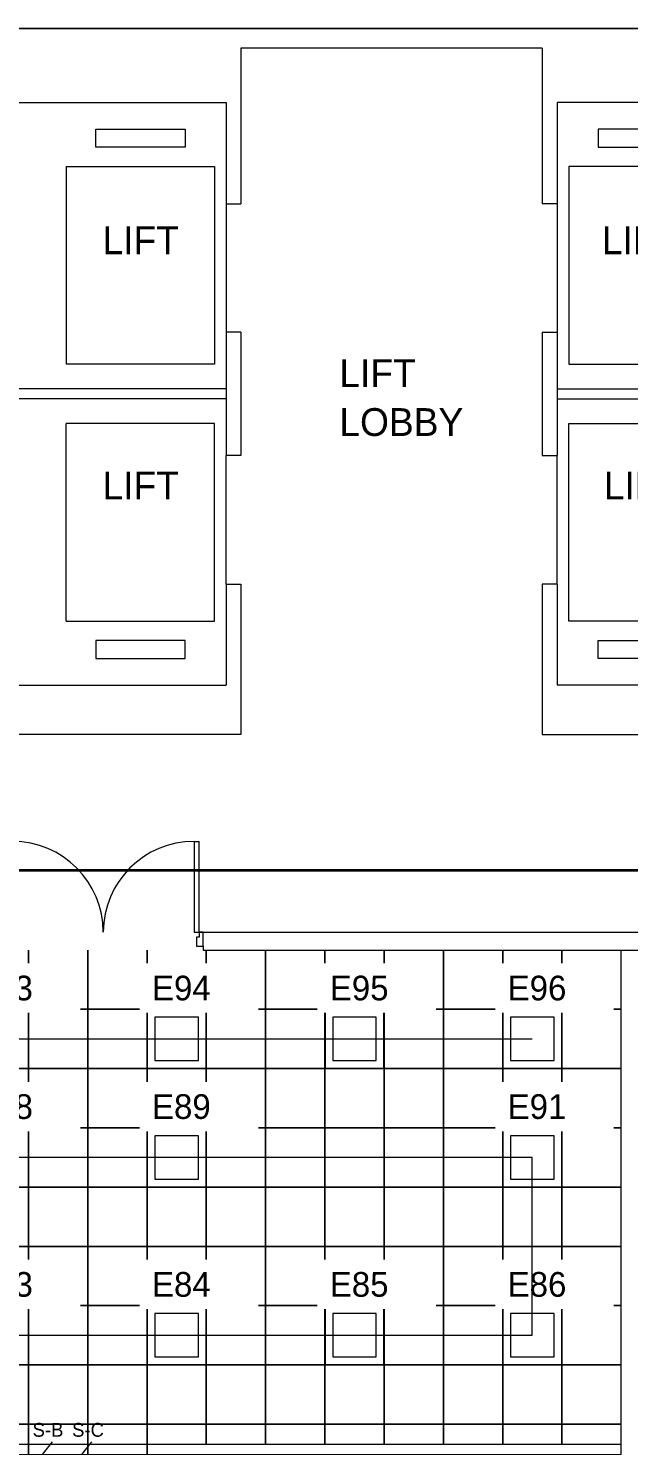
# Model space of a CAD drawing. Header units: millimetres. Extents: x 6000 to 109346, y -40506 to 46154.
# Drawn here: x 73807 to 79883, y 31578 to 45926 of the extents above; entities that cross this region are included whole.
import ezdxf

# ---------------------------------------------------------------- set-up
doc = ezdxf.new("R2010")
doc.units = ezdxf.units.MM
doc.layers.add('ARCH', color=7, linetype='Continuous', lineweight=5, true_color=0xa0a0a0)
doc.layers.add('Ceiling Grid', color=7, linetype='Continuous', lineweight=5, true_color=0xd2d2d2)
for name, color, linetype in [('E-INCOMING-WORK', 30, 'Continuous'), ('E-LIGHT-CONTROLS', 6, 'Continuous'), ('E-LIGHT-ROUTE-E', 5, 'Continuous'), ('E-NE-TEST', 7, 'Continuous')]:
    doc.layers.add(name, color=color, linetype=linetype)

msp = doc.modelspace()

# ---------------------------------------------------------------- linework, layer by layer
at = {"layer": 'ARCH', "lineweight": 15}
for p, q in [((95209.3, 45925.6), (64345.9, 45925.6)), ((64345.9, 45925.6), (109345.9, 45925.6)), ((79808.4, 31488.1), (79808.4, 36595.6))]:
    msp.add_line(p, q, dxfattribs=at)
at = {"layer": 'ARCH', "linetype": 'ByBlock', "lineweight": 9}
for p, q in [((75959.3, 45725.6), (75959.3, 44150.6)), ((79009.3, 45725.6), (75959.3, 45725.6)), ((79009.3, 45725.6), (79009.3, 44150.6)), ((73709.3, 45175.6), (75809.3, 45175.6)), ((75809.3, 45175.6), (75809.3, 44150.6)), ((81259.3, 45175.6), (79159.3, 45175.6)), ((81259.3, 45175.6), (79159.3, 45175.6)), ((79159.3, 45175.6), (79159.3, 44150.6)), ((74488.6, 44905.9), (75394.4, 44905.9)), ((74488.6, 44721.3), (74488.6, 44905.9)), ((75394.4, 44905.9), (75394.4, 44721.3)), ((80479.9, 44905.9), (79574.2, 44905.9)), ((79574.2, 44905.9), (79574.2, 44721.3)), ((75394.4, 44721.3), (74488.6, 44721.3)), ((79574.2, 44721.3), (80479.9, 44721.3)), ((74191.5, 44525.6), (74191.5, 42525.6)), ((74191.5, 44525.6), (75691.5, 44525.6)), ((75691.5, 44525.6), (75691.5, 42525.6)), ((79277, 44525.6), (79277, 42525.6)), ((80777, 44525.6), (79277, 44525.6)), ((75809.3, 44150.6), (75959.3, 44150.6)), ((75809.3, 44150.6), (75809.3, 42850.6)), ((79159.3, 44150.6), (79009.3, 44150.6)), ((79159.3, 44150.6), (79159.3, 42850.6)), ((75959.3, 42850.6), (75809.3, 42850.6)), ((75809.3, 42850.6), (75809.3, 41600.6)), ((75959.3, 42850.6), (75959.3, 41600.6)), ((79009.3, 42850.6), (79009.3, 41600.6)), ((79009.3, 42850.6), (79159.3, 42850.6)), ((79159.3, 42850.6), (79159.3, 41600.6)), ((75691.5, 42525.6), (74191.5, 42525.6)), ((79277, 42525.6), (80777, 42525.6)), ((75809.3, 42275.6), (73709.3, 42275.6)), ((79159.3, 42275.6), (81259.3, 42275.6)), ((75809.3, 42175.6), (73709.3, 42175.6)), ((79159.3, 42175.6), (81259.3, 42175.6)), ((74191.5, 39925.6), (74191.5, 41925.6)), ((75691.5, 41925.6), (74191.5, 41925.6)), ((75691.5, 39925.6), (75691.5, 41925.6)), ((79277, 39925.6), (79277, 41925.6)), ((79277, 41925.6), (80777, 41925.6)), ((75959.3, 41600.6), (75809.3, 41600.6)), ((75809.3, 40300.6), (75809.3, 41600.6)), ((79009.3, 41600.6), (79159.3, 41600.6)), ((79159.3, 40300.6), (79159.3, 41600.6)), ((75809.3, 40300.6), (75959.3, 40300.6)), ((75809.3, 40300.6), (75809.3, 39275.6)), ((75959.3, 40300.6), (75959.3, 38775.6)), ((79009.3, 40300.6), (79009.3, 38775.6)), ((79159.3, 40300.6), (79009.3, 40300.6)), ((79159.3, 40300.6), (79159.3, 39275.6)), ((74191.5, 39925.6), (75691.5, 39925.6)), ((80777, 39925.6), (79277, 39925.6)), ((75394.4, 39729.9), (74488.6, 39729.9)), ((74488.6, 39729.9), (74488.6, 39545.2)), ((75394.4, 39545.2), (75394.4, 39729.9)), ((79574.2, 39729.9), (80479.9, 39729.9)), ((79574.2, 39545.2), (79574.2, 39729.9)), ((74488.6, 39545.2), (75394.4, 39545.2)), ((80479.9, 39545.2), (79574.2, 39545.2)), ((73709.3, 39275.6), (75809.3, 39275.6)), ((81259.3, 39275.6), (79159.3, 39275.6)), ((75959.3, 38775.6), (73459.3, 38775.6)), ((79009.3, 38775.6), (81659.3, 38775.6)), ((75485.5, 37695.6), (75485.5, 36775.6)), ((75485.5, 37695.6), (75535.5, 37695.6)), ((75535.5, 36775.6), (75535.5, 37695.6)), ((75485.5, 36775.6), (75535.5, 36775.6)), ((75575.5, 36775.6), (75535.5, 36775.6)), ((75535.5, 36775.6), (75535.5, 36725.6)), ((75535.5, 36775.6), (80936.3, 36775.6)), ((75575.5, 36635.6), (75575.5, 36775.6)), ((75575.5, 36760.6), (75575.5, 36760.6)), ((75535.5, 36725.6), (75510.5, 36725.6)), ((75510.5, 36725.6), (75510.5, 36635.6)), ((75510.5, 36635.6), (75575.5, 36635.6)), ((75575.5, 36635.6), (75575.5, 36595.6)), ((75575.5, 36595.6), (80896.3, 36595.6))]:
    msp.add_line(p, q, dxfattribs=at)
at = {"layer": 'ARCH', "lineweight": 15}
msp.add_lwpolyline([(79808.4, 31588.1), (72477.2, 31588.1), (72477.2, 31488.1), (79808.4, 31488.1)], close=True, dxfattribs=at)
at = {"layer": 'ARCH', "linetype": 'ByBlock', "lineweight": 9}
for centre, start, end in [((73645.5, 36775.6), 0, 90), ((75485.5, 36775.6), 90, 180)]:
    msp.add_arc(centre, 920, start, end, dxfattribs=at)
at = {"layer": 'Ceiling Grid', "lineweight": 15}
for p, q in [((73808.4, 35995.6), (73808.4, 36595.6)), ((73808.4, 36595.6), (73808.4, 35995.6)), ((74408.4, 35995.6), (74408.4, 36595.6)), ((74408.4, 36595.6), (74408.4, 35995.6)), ((75008.4, 35995.6), (75008.4, 36595.6)), ((75008.4, 36595.6), (75008.4, 35995.6)), ((75608.4, 35995.6), (75608.4, 36595.6)), ((75608.4, 36595.6), (75608.4, 35995.6)), ((76208.4, 35995.6), (76208.4, 36595.6)), ((76208.4, 36595.6), (76208.4, 35995.6)), ((76808.4, 35995.6), (76808.4, 36595.6)), ((76808.4, 36595.6), (76808.4, 35995.6)), ((77408.4, 35995.6), (77408.4, 36595.6)), ((77408.4, 36595.6), (77408.4, 35995.6)), ((78008.4, 35995.6), (78008.4, 36595.6)), ((78008.4, 36595.6), (78008.4, 35995.6)), ((78608.4, 35995.6), (78608.4, 36595.6)), ((78608.4, 36595.6), (78608.4, 35995.6)), ((79208.4, 36595.6), (79208.4, 35995.6)), ((79208.4, 35995.6), (79208.4, 36595.6)), ((73208.4, 35995.6), (73808.4, 35995.6)), ((73808.4, 35995.6), (74408.4, 35995.6)), ((74408.4, 35995.6), (75008.4, 35995.6)), ((75008.4, 35995.6), (75608.4, 35995.6)), ((75608.4, 35995.6), (76208.4, 35995.6)), ((76208.4, 35995.6), (76808.4, 35995.6)), ((76808.4, 35995.6), (77408.4, 35995.6)), ((77408.4, 35995.6), (78008.4, 35995.6)), ((78008.4, 35995.6), (78608.4, 35995.6)), ((78608.4, 35995.6), (79208.4, 35995.6)), ((79808.4, 35995.6), (79208.4, 35995.6)), ((79208.4, 35995.6), (79208.4, 35395.6)), ((79208.4, 35995.6), (79808.4, 35995.6)), ((79808.4, 35395.6), (79208.4, 35395.6)), ((79208.4, 35395.6), (79208.4, 34795.6)), ((79208.4, 35395.6), (79808.4, 35395.6)), ((79808.4, 34795.6), (79208.4, 34795.6)), ((79208.4, 34795.6), (79208.4, 34195.6)), ((79208.4, 34795.6), (79808.4, 34795.6)), ((79808.4, 34195.6), (79208.4, 34195.6)), ((79208.4, 34195.6), (79208.4, 33595.6)), ((79208.4, 34195.6), (79808.4, 34195.6)), ((79808.4, 33595.6), (79208.4, 33595.6)), ((79208.4, 33595.6), (79208.4, 32995.6)), ((79208.4, 33595.6), (79808.4, 33595.6)), ((79808.4, 32995.6), (79208.4, 32995.6)), ((79208.4, 32995.6), (79208.4, 32395.6)), ((79208.4, 32995.6), (79808.4, 32995.6)), ((79808.4, 32395.6), (79208.4, 32395.6)), ((79208.4, 32395.6), (79208.4, 31795.6)), ((79208.4, 32395.6), (79808.4, 32395.6)), ((75608.4, 31795.6), (75008.4, 31795.6)), ((75008.4, 31795.6), (75008.4, 31195.6)), ((75608.4, 31588.1), (75608.4, 31795.6)), ((76208.4, 31795.6), (75608.4, 31795.6)), ((75608.4, 31795.6), (75608.4, 31588.1)), ((76208.4, 31588.1), (76208.4, 31795.6)), ((76808.4, 31795.6), (76208.4, 31795.6)), ((76208.4, 31795.6), (76208.4, 31588.1)), ((76808.4, 31588.1), (76808.4, 31795.6)), ((77408.4, 31795.6), (76808.4, 31795.6)), ((76808.4, 31795.6), (76808.4, 31588.1)), ((77408.4, 31588.1), (77408.4, 31795.6)), ((78008.4, 31795.6), (77408.4, 31795.6)), ((77408.4, 31795.6), (77408.4, 31588.1)), ((78008.4, 31588.1), (78008.4, 31795.6)), ((78608.4, 31795.6), (78008.4, 31795.6)), ((78008.4, 31795.6), (78008.4, 31588.1)), ((78608.4, 31588.1), (78608.4, 31795.6)), ((79208.4, 31795.6), (78608.4, 31795.6)), ((78608.4, 31795.6), (78608.4, 31588.1)), ((79208.4, 31588.1), (79208.4, 31795.6)), ((79808.4, 31795.6), (79208.4, 31795.6)), ((79208.4, 31795.6), (79208.4, 31588.1)), ((79208.4, 31795.6), (79808.4, 31795.6))]:
    msp.add_line(p, q, dxfattribs=at)
for points in [[(73808.4, 35995.6), (73208.4, 35995.6), (73208.4, 35395.6), (73808.4, 35395.6)], [(74408.4, 35995.6), (73808.4, 35995.6), (73808.4, 35395.6), (74408.4, 35395.6)], [(75008.4, 35995.6), (74408.4, 35995.6), (74408.4, 35395.6), (75008.4, 35395.6)], [(75608.4, 35995.6), (75008.4, 35995.6), (75008.4, 35395.6), (75608.4, 35395.6)], [(76208.4, 35995.6), (75608.4, 35995.6), (75608.4, 35395.6), (76208.4, 35395.6)], [(76808.4, 35995.6), (76208.4, 35995.6), (76208.4, 35395.6), (76808.4, 35395.6)], [(77408.4, 35995.6), (76808.4, 35995.6), (76808.4, 35395.6), (77408.4, 35395.6)], [(78008.4, 35995.6), (77408.4, 35995.6), (77408.4, 35395.6), (78008.4, 35395.6)], [(78608.4, 35995.6), (78008.4, 35995.6), (78008.4, 35395.6), (78608.4, 35395.6)], [(79208.4, 35995.6), (78608.4, 35995.6), (78608.4, 35395.6), (79208.4, 35395.6)], [(73808.4, 35395.6), (73208.4, 35395.6), (73208.4, 34795.6), (73808.4, 34795.6)], [(74408.4, 35395.6), (73808.4, 35395.6), (73808.4, 34795.6), (74408.4, 34795.6)], [(75008.4, 35395.6), (74408.4, 35395.6), (74408.4, 34795.6), (75008.4, 34795.6)], [(75608.4, 35395.6), (75008.4, 35395.6), (75008.4, 34795.6), (75608.4, 34795.6)], [(76208.4, 35395.6), (75608.4, 35395.6), (75608.4, 34795.6), (76208.4, 34795.6)], [(76808.4, 35395.6), (76208.4, 35395.6), (76208.4, 34795.6), (76808.4, 34795.6)], [(77408.4, 35395.6), (76808.4, 35395.6), (76808.4, 34795.6), (77408.4, 34795.6)], [(78008.4, 35395.6), (77408.4, 35395.6), (77408.4, 34795.6), (78008.4, 34795.6)], [(78608.4, 35395.6), (78008.4, 35395.6), (78008.4, 34795.6), (78608.4, 34795.6)], [(79208.4, 35395.6), (78608.4, 35395.6), (78608.4, 34795.6), (79208.4, 34795.6)], [(73808.4, 34795.6), (73208.4, 34795.6), (73208.4, 34195.6), (73808.4, 34195.6)], [(74408.4, 34795.6), (73808.4, 34795.6), (73808.4, 34195.6), (74408.4, 34195.6)], [(75008.4, 34795.6), (74408.4, 34795.6), (74408.4, 34195.6), (75008.4, 34195.6)], [(75608.4, 34795.6), (75008.4, 34795.6), (75008.4, 34195.6), (75608.4, 34195.6)], [(76208.4, 34795.6), (75608.4, 34795.6), (75608.4, 34195.6), (76208.4, 34195.6)], [(76808.4, 34795.6), (76208.4, 34795.6), (76208.4, 34195.6), (76808.4, 34195.6)], [(77408.4, 34795.6), (76808.4, 34795.6), (76808.4, 34195.6), (77408.4, 34195.6)], [(78008.4, 34795.6), (77408.4, 34795.6), (77408.4, 34195.6), (78008.4, 34195.6)], [(78608.4, 34795.6), (78008.4, 34795.6), (78008.4, 34195.6), (78608.4, 34195.6)], [(79208.4, 34795.6), (78608.4, 34795.6), (78608.4, 34195.6), (79208.4, 34195.6)], [(73808.4, 34195.6), (73208.4, 34195.6), (73208.4, 33595.6), (73808.4, 33595.6)], [(74408.4, 34195.6), (73808.4, 34195.6), (73808.4, 33595.6), (74408.4, 33595.6)], [(75008.4, 34195.6), (74408.4, 34195.6), (74408.4, 33595.6), (75008.4, 33595.6)], [(75608.4, 34195.6), (75008.4, 34195.6), (75008.4, 33595.6), (75608.4, 33595.6)], [(76208.4, 34195.6), (75608.4, 34195.6), (75608.4, 33595.6), (76208.4, 33595.6)], [(76808.4, 34195.6), (76208.4, 34195.6), (76208.4, 33595.6), (76808.4, 33595.6)], [(77408.4, 34195.6), (76808.4, 34195.6), (76808.4, 33595.6), (77408.4, 33595.6)], [(78008.4, 34195.6), (77408.4, 34195.6), (77408.4, 33595.6), (78008.4, 33595.6)], [(78608.4, 34195.6), (78008.4, 34195.6), (78008.4, 33595.6), (78608.4, 33595.6)], [(79208.4, 34195.6), (78608.4, 34195.6), (78608.4, 33595.6), (79208.4, 33595.6)], [(73808.4, 33595.6), (73208.4, 33595.6), (73208.4, 32995.6), (73808.4, 32995.6)], [(74408.4, 33595.6), (73808.4, 33595.6), (73808.4, 32995.6), (74408.4, 32995.6)], [(75008.4, 33595.6), (74408.4, 33595.6), (74408.4, 32995.6), (75008.4, 32995.6)], [(75608.4, 33595.6), (75008.4, 33595.6), (75008.4, 32995.6), (75608.4, 32995.6)], [(76208.4, 33595.6), (75608.4, 33595.6), (75608.4, 32995.6), (76208.4, 32995.6)], [(76808.4, 33595.6), (76208.4, 33595.6), (76208.4, 32995.6), (76808.4, 32995.6)], [(77408.4, 33595.6), (76808.4, 33595.6), (76808.4, 32995.6), (77408.4, 32995.6)], [(78008.4, 33595.6), (77408.4, 33595.6), (77408.4, 32995.6), (78008.4, 32995.6)], [(78608.4, 33595.6), (78008.4, 33595.6), (78008.4, 32995.6), (78608.4, 32995.6)], [(79208.4, 33595.6), (78608.4, 33595.6), (78608.4, 32995.6), (79208.4, 32995.6)], [(73808.4, 32995.6), (73208.4, 32995.6), (73208.4, 32395.6), (73808.4, 32395.6)], [(74408.4, 32995.6), (73808.4, 32995.6), (73808.4, 32395.6), (74408.4, 32395.6)], [(75008.4, 32995.6), (74408.4, 32995.6), (74408.4, 32395.6), (75008.4, 32395.6)], [(75608.4, 32995.6), (75008.4, 32995.6), (75008.4, 32395.6), (75608.4, 32395.6)], [(76208.4, 32995.6), (75608.4, 32995.6), (75608.4, 32395.6), (76208.4, 32395.6)], [(76808.4, 32995.6), (76208.4, 32995.6), (76208.4, 32395.6), (76808.4, 32395.6)], [(77408.4, 32995.6), (76808.4, 32995.6), (76808.4, 32395.6), (77408.4, 32395.6)], [(78008.4, 32995.6), (77408.4, 32995.6), (77408.4, 32395.6), (78008.4, 32395.6)], [(78608.4, 32995.6), (78008.4, 32995.6), (78008.4, 32395.6), (78608.4, 32395.6)], [(79208.4, 32995.6), (78608.4, 32995.6), (78608.4, 32395.6), (79208.4, 32395.6)], [(73808.4, 32395.6), (73208.4, 32395.6), (73208.4, 31795.6), (73808.4, 31795.6)], [(74408.4, 32395.6), (73808.4, 32395.6), (73808.4, 31795.6), (74408.4, 31795.6)], [(75008.4, 32395.6), (74408.4, 32395.6), (74408.4, 31795.6), (75008.4, 31795.6)], [(75608.4, 32395.6), (75008.4, 32395.6), (75008.4, 31795.6), (75608.4, 31795.6)], [(76208.4, 32395.6), (75608.4, 32395.6), (75608.4, 31795.6), (76208.4, 31795.6)], [(76808.4, 32395.6), (76208.4, 32395.6), (76208.4, 31795.6), (76808.4, 31795.6)], [(77408.4, 32395.6), (76808.4, 32395.6), (76808.4, 31795.6), (77408.4, 31795.6)], [(78008.4, 32395.6), (77408.4, 32395.6), (77408.4, 31795.6), (78008.4, 31795.6)], [(78608.4, 32395.6), (78008.4, 32395.6), (78008.4, 31795.6), (78608.4, 31795.6)], [(79208.4, 32395.6), (78608.4, 32395.6), (78608.4, 31795.6), (79208.4, 31795.6)], [(73808.4, 31795.6), (73208.4, 31795.6), (73208.4, 31195.6), (73808.4, 31195.6)], [(74408.4, 31795.6), (73808.4, 31795.6), (73808.4, 31195.6), (74408.4, 31195.6)], [(75008.4, 31795.6), (74408.4, 31795.6), (74408.4, 31195.6), (75008.4, 31195.6)]]:
    msp.add_lwpolyline(points, close=True, dxfattribs=at)
at = {"layer": 'E-LIGHT-CONTROLS', "lineweight": 15}
for p, q in [((73950, 31488.1), (74050, 31618.1)), ((74350, 31488.1), (74450, 31618.1))]:
    msp.add_line(p, q, dxfattribs=at)
at = {"layer": 'E-NE-TEST', "lineweight": 15}
for points in [[(75010.9, 35398.1), (75605.9, 35398.1), (75605.9, 35993.1), (75010.9, 35993.1)], [(75088.4, 35475.6), (75528.4, 35475.6), (75528.4, 35915.6), (75088.4, 35915.6)], [(76810.9, 35398.1), (77405.9, 35398.1), (77405.9, 35993.1), (76810.9, 35993.1)], [(76888.4, 35475.6), (77328.4, 35475.6), (77328.4, 35915.6), (76888.4, 35915.6)], [(78610.9, 35398.1), (79205.9, 35398.1), (79205.9, 35993.1), (78610.9, 35993.1)], [(78688.4, 35475.6), (79128.4, 35475.6), (79128.4, 35915.6), (78688.4, 35915.6)], [(75010.9, 34198.1), (75605.9, 34198.1), (75605.9, 34793.1), (75010.9, 34793.1)], [(78610.9, 34198.1), (79205.9, 34198.1), (79205.9, 34793.1), (78610.9, 34793.1)], [(75088.4, 34275.6), (75528.4, 34275.6), (75528.4, 34715.6), (75088.4, 34715.6)], [(78688.4, 34275.6), (79128.4, 34275.6), (79128.4, 34715.6), (78688.4, 34715.6)], [(75010.9, 32398.1), (75605.9, 32398.1), (75605.9, 32993.1), (75010.9, 32993.1)], [(75088.4, 32475.6), (75528.4, 32475.6), (75528.4, 32915.6), (75088.4, 32915.6)], [(76810.9, 32398.1), (77405.9, 32398.1), (77405.9, 32993.1), (76810.9, 32993.1)], [(76888.4, 32475.6), (77328.4, 32475.6), (77328.4, 32915.6), (76888.4, 32915.6)], [(78610.9, 32398.1), (79205.9, 32398.1), (79205.9, 32993.1), (78610.9, 32993.1)], [(78688.4, 32475.6), (79128.4, 32475.6), (79128.4, 32915.6), (78688.4, 32915.6)]]:
    msp.add_lwpolyline(points, close=True, dxfattribs=at)

# ---------------------------------------------------------------- texts
at = {"layer": 'ARCH', "linetype": 'ByBlock', "lineweight": 9}
for s, p in [('LIFT', (74558.6, 43639.3)), ('LIFT', (79612.8, 43639.3)), ('LIFT', (76955.3, 42294.5)), ('LOBBY', (76955.3, 41799.6)), ('LIFT', (74558.6, 41156.8)), ('LIFT', (79631.8, 41156.8))]:
    msp.add_text(s, height=281.25, dxfattribs=at).set_placement(p)
at = {"layer": 'E-LIGHT-CONTROLS', "lineweight": 15, "char_height": 140, "width": 800, "attachment_point": 1}
for s, insert in [('S-B', (73850, 31808.1)), ('S-C', (74250, 31808.1))]:
    msp.add_mtext(s, dxfattribs=dict(at, insert=insert))

# ---------------------------------------------------------------- next in the draw order: texts
at = {"layer": 'E-NE-TEST', "lineweight": 15, "char_height": 250, "width": 950, "attachment_point": 1, "bg_fill": 3, "box_fill_scale": 1.5, "bg_fill_color": 256, "bg_fill_true_color": 13158600, "bg_fill_transparency": 0}
for s, insert in [('E93', (73258.4, 36335.6)), ('E94', (75058.4, 36335.6)), ('E95', (76858.4, 36335.6)), ('E96', (78658.4, 36335.6)), ('E88', (73258.4, 35135.6)), ('E89', (75058.4, 35135.6)), ('E91', (78658.4, 35135.6)), ('E83', (73258.4, 33335.6)), ('E84', (75058.4, 33335.6)), ('E85', (76858.4, 33335.6)), ('E86', (78658.4, 33335.6))]:
    msp.add_mtext(s, dxfattribs=dict(at, insert=insert))

# ---------------------------------------------------------------- next in the draw order: linework, layer by layer
at = {"layer": 'E-INCOMING-WORK', "lineweight": 35}
msp.add_lwpolyline([(93000, 40000), (93000, 37400), (73000, 37400), (73000, 31488.1)], dxfattribs=at)
at = {"layer": 'E-LIGHT-ROUTE-E', "lineweight": 15}
msp.add_lwpolyline([(73000, 31488.1), (71000, 31488.1), (71000, 32095.6), (70525.9, 32095.6), (71000, 32095.6), (71000, 32695.6), (71708.4, 32695.6), (73508.4, 32695.6), (75308.4, 32695.6), (77108.4, 32695.6), (78908.4, 32695.6), (78908.4, 34495.6), (75308.4, 34495.6), (73508.4, 34495.6), (71708.4, 34495.6), (71708.4, 35695.6), (73508.4, 35695.6), (75308.4, 35695.6), (77108.4, 35695.6), (78908.4, 35695.6)], dxfattribs=at)

doc.saveas('drawing.dxf')
